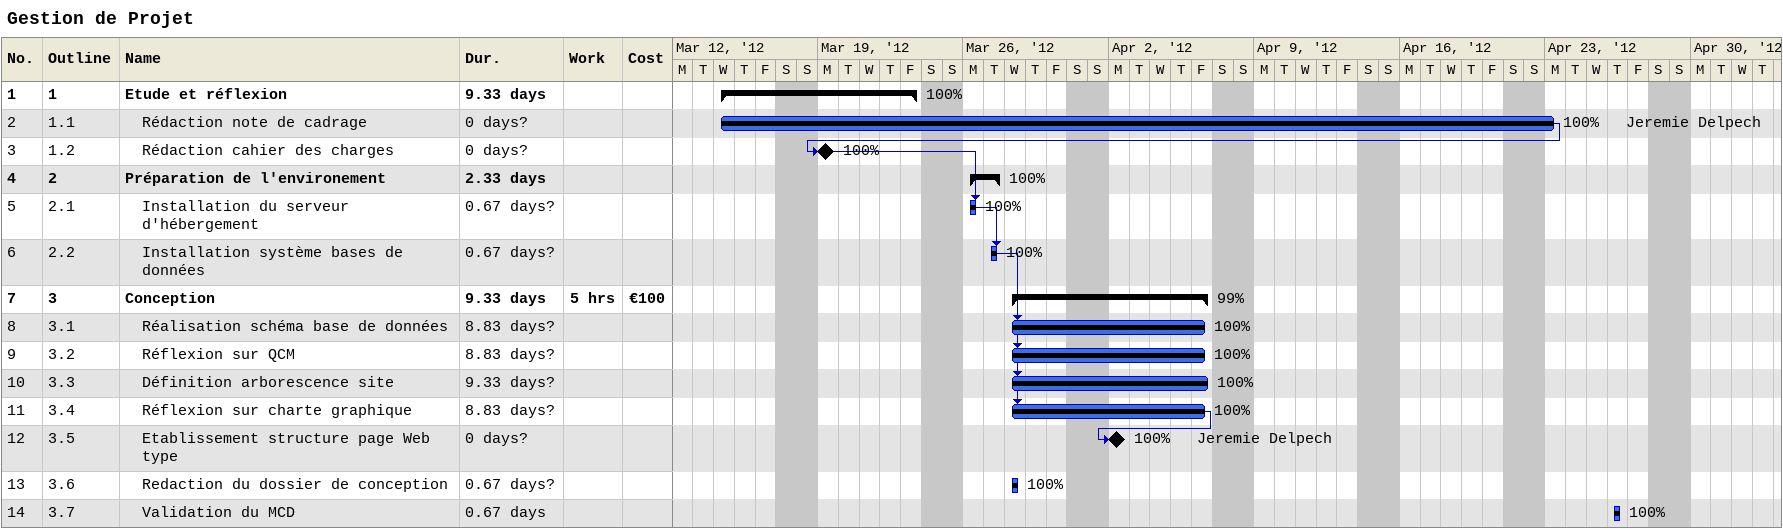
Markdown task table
Gestion de Projet

| ID | WBS | Task | Duration | Start | Finish | Predecessors | Resources | % complete | Work (h) | Cost (€) |
|---|---|---|---|---|---|---|---|---|---|---|
| 1 | 1 | **Etude et réflexion** | 9.33d | 2012-03-14 | 2012-03-23 |  |  | 100 |  |  |
| 2 | 1.1 | Rédaction note de cadrage | 0d? | 2012-03-14 | 2012-04-23 |  | Jeremie Delpech | 100 |  |  |
| 3 | 1.2 | Rédaction cahier des charges | 0d? | 2012-03-19 | 2012-03-19 | 2 |  | 100 |  |  |
| 4 | 2 | **Préparation de l'environement** | 2.33d | 2012-03-26 | 2012-03-27 |  |  | 100 |  |  |
| 5 | 2.1 | Installation du serveur d'hébergement | 0.67d? | 2012-03-26 | 2012-03-26 | 3 |  | 100 |  |  |
| 6 | 2.2 | Installation système bases de données | 0.67d? | 2012-03-27 | 2012-03-27 | 5 |  | 100 |  |  |
| 7 | 3 | **Conception** | 9.33d | 2012-03-28 | 2012-04-06 |  |  | 99 | 5 | 100 |
| 8 | 3.1 | Réalisation schéma base de données | 8.83d? | 2012-03-28 | 2012-04-06 | 6 |  | 100 |  |  |
| 9 | 3.2 | Réflexion sur QCM | 8.83d? | 2012-03-28 | 2012-04-06 | 6 |  | 100 |  |  |
| 10 | 3.3 | Définition arborescence site | 9.33d? | 2012-03-28 | 2012-04-06 | 6 |  | 100 |  |  |
| 11 | 3.4 | Réflexion sur charte graphique | 8.83d? | 2012-03-28 | 2012-04-06 | 6 |  | 100 |  |  |
| 12 | 3.5 | Etablissement structure page Web type | 0d? | 2012-04-02 | 2012-04-02 | 11 | Jeremie Delpech | 100 |  |  |
| 13 | 3.6 | Redaction du dossier de conception | 0.67d? | 2012-03-28 | 2012-03-28 |  |  | 100 |  |  |
| 14 | 3.7 | Validation du MCD | 0.67d | 2012-04-26 | 2012-04-26 |  |  | 100 |  |  |
